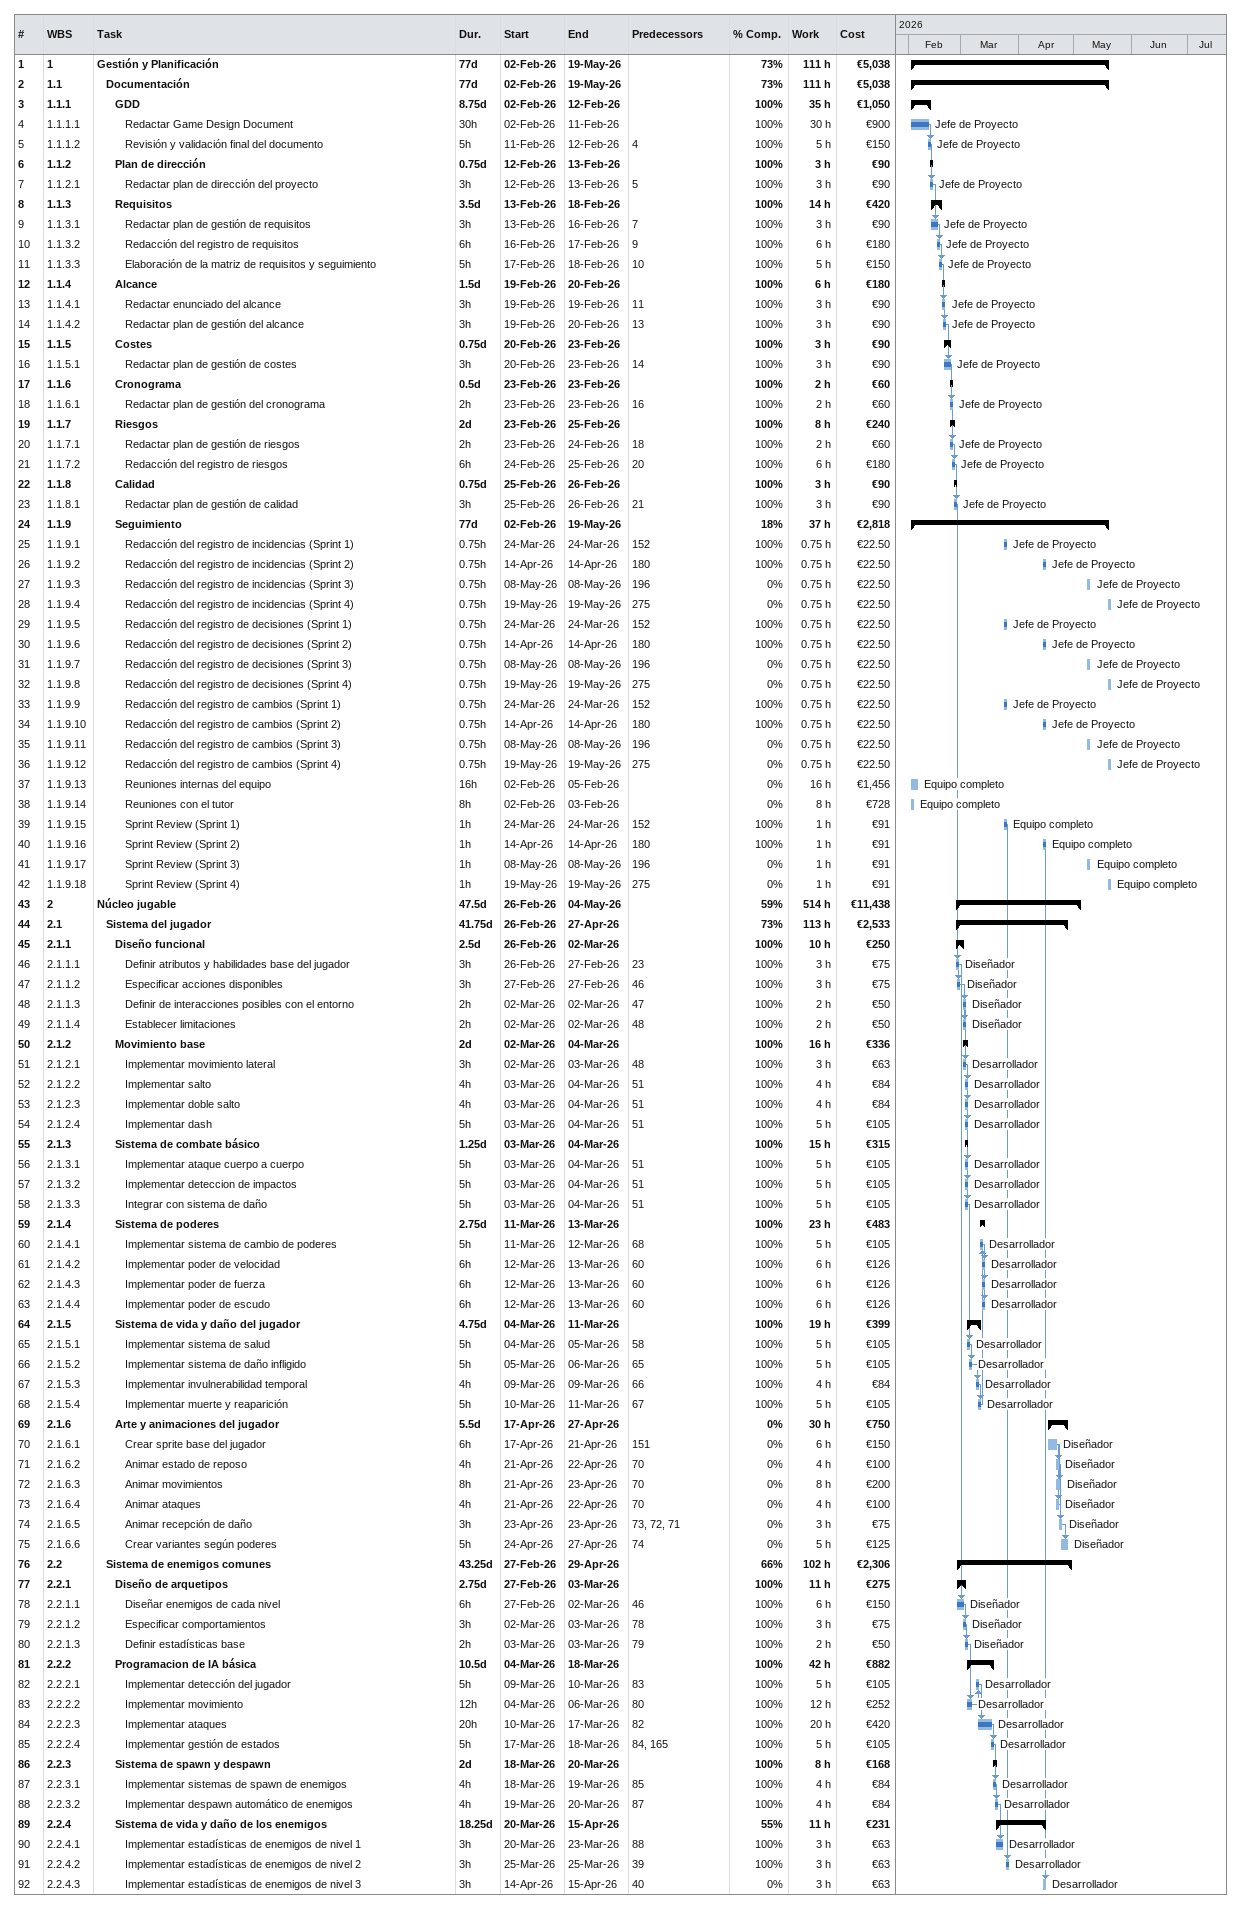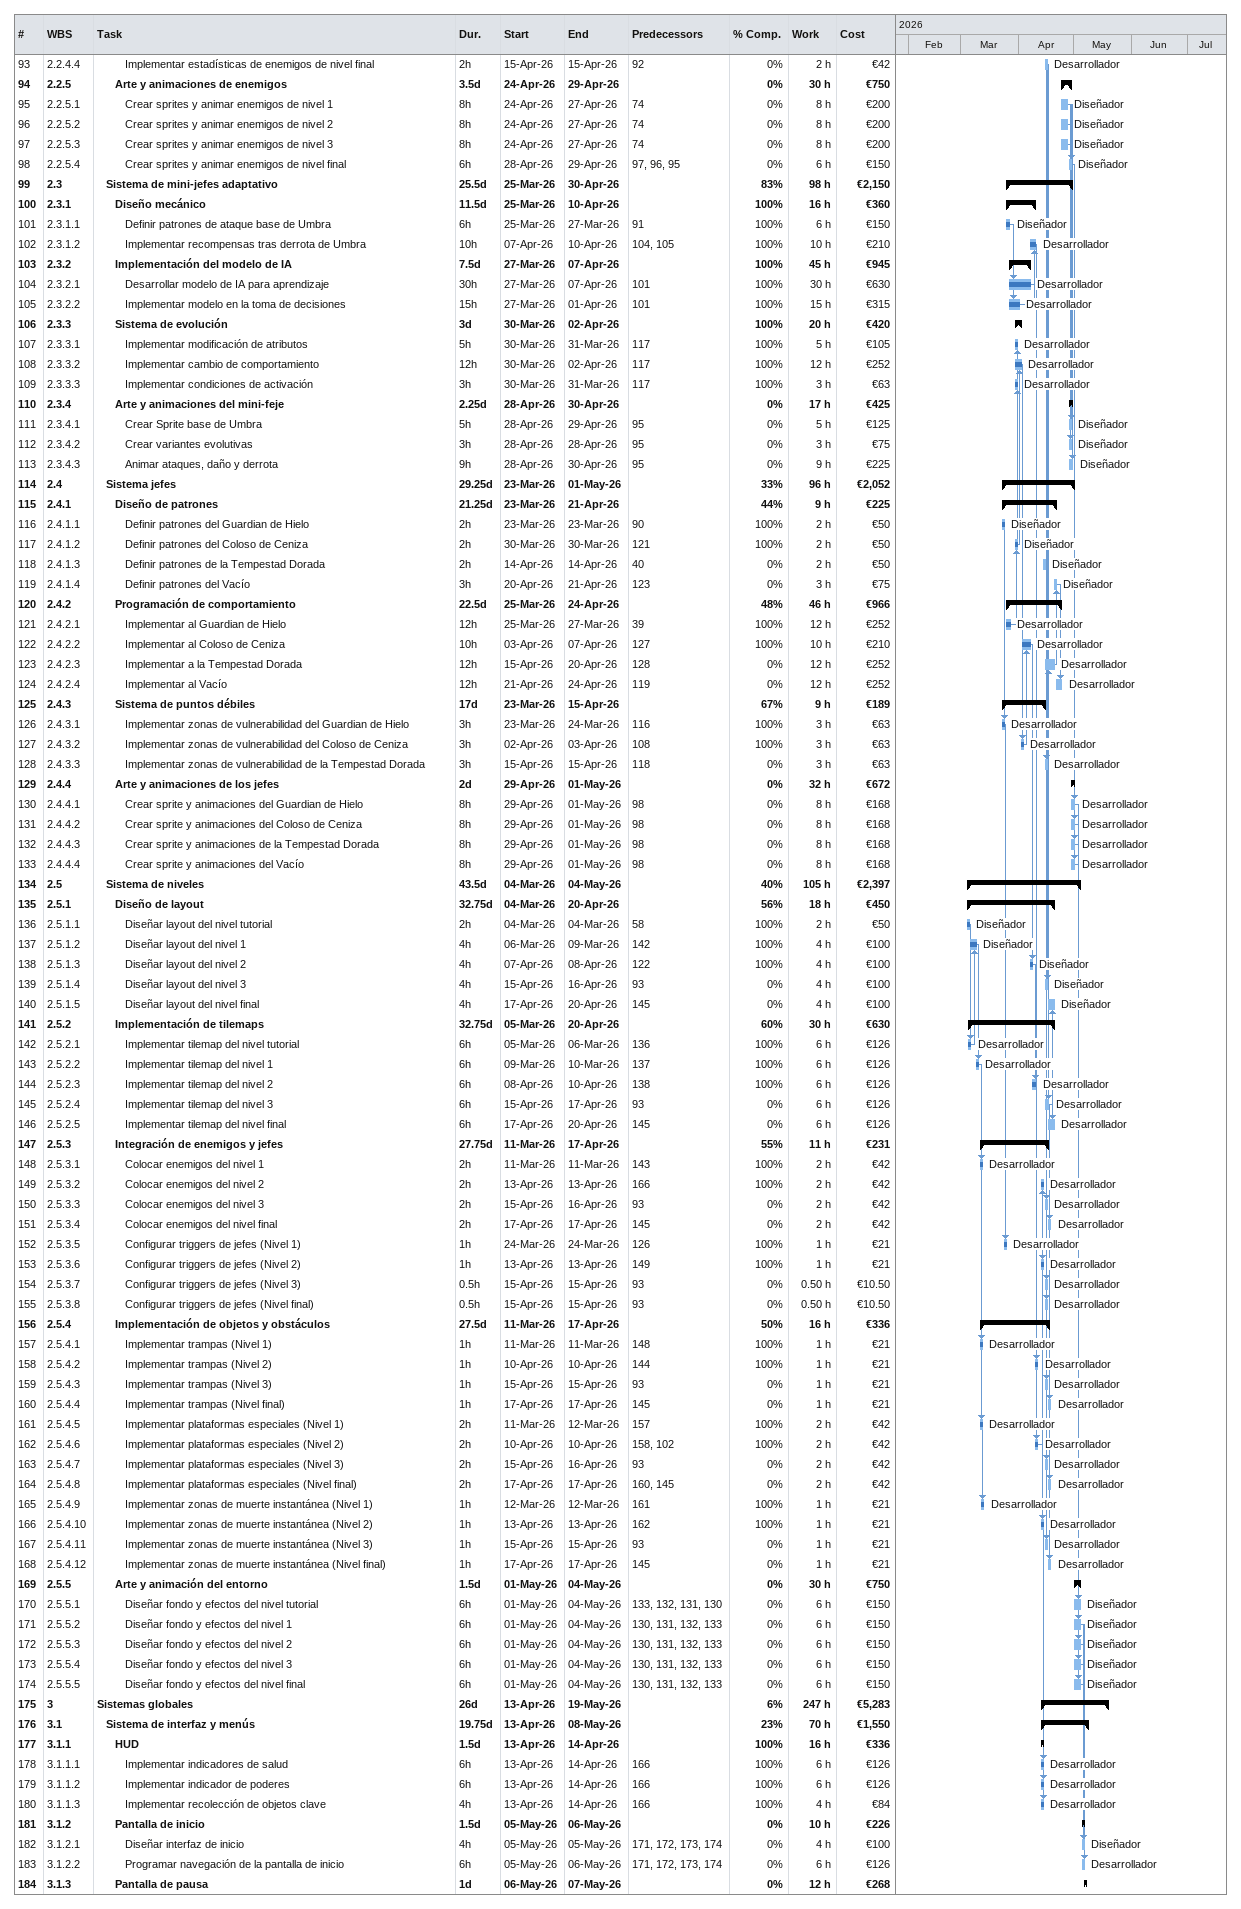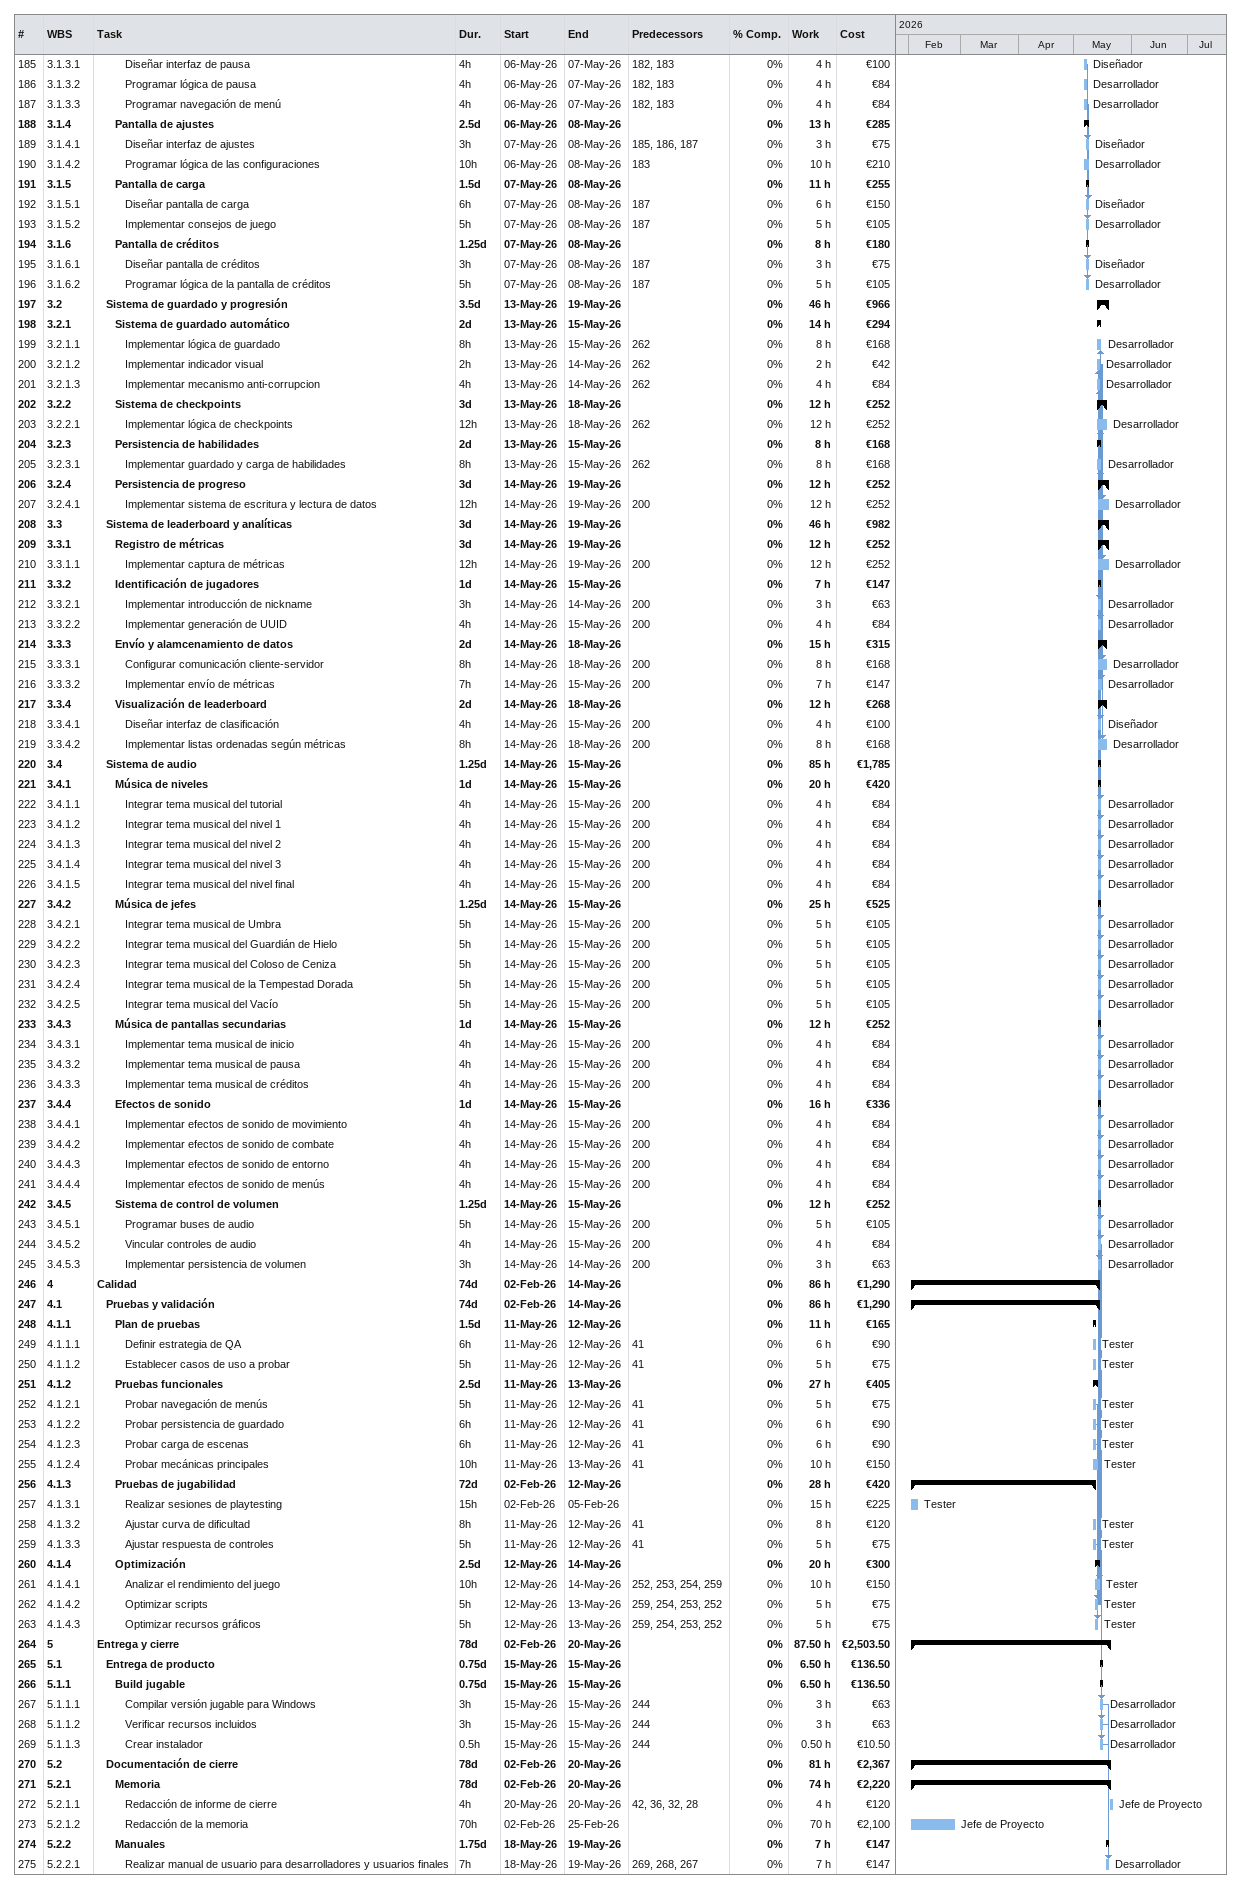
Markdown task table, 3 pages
| ID | WBS | Task | Duration | Start | Finish | Predecessors | Resources | % complete | Work (h) | Cost (€) |
|---|---|---|---|---|---|---|---|---|---|---|
| 1 | 1 | **Gestión y Planificación** | 77d | 2026-02-02 | 2026-05-19 |  |  | 73 | 111 | 5038 |
| 2 | 1.1 | **Documentación** | 77d | 2026-02-02 | 2026-05-19 |  |  | 73 | 111 | 5038 |
| 3 | 1.1.1 | **GDD** | 8.75d | 2026-02-02 | 2026-02-12 |  |  | 100 | 35 | 1050 |
| 4 | 1.1.1.1 | Redactar Game Design Document | 30h | 2026-02-02 | 2026-02-11 |  | Jefe de Proyecto | 100 | 30 | 900 |
| 5 | 1.1.1.2 | Revisión y validación final del documento | 5h | 2026-02-11 | 2026-02-12 | 4 | Jefe de Proyecto | 100 | 5 | 150 |
| 6 | 1.1.2 | **Plan de dirección** | 0.75d | 2026-02-12 | 2026-02-13 |  |  | 100 | 3 | 90 |
| 7 | 1.1.2.1 | Redactar plan de dirección del proyecto | 3h | 2026-02-12 | 2026-02-13 | 5 | Jefe de Proyecto | 100 | 3 | 90 |
| 8 | 1.1.3 | **Requisitos** | 3.5d | 2026-02-13 | 2026-02-18 |  |  | 100 | 14 | 420 |
| 9 | 1.1.3.1 | Redactar plan de gestión de requisitos | 3h | 2026-02-13 | 2026-02-16 | 7 | Jefe de Proyecto | 100 | 3 | 90 |
| 10 | 1.1.3.2 | Redacción del registro de requisitos | 6h | 2026-02-16 | 2026-02-17 | 9 | Jefe de Proyecto | 100 | 6 | 180 |
| 11 | 1.1.3.3 | Elaboración de la matriz de requisitos y seguimiento | 5h | 2026-02-17 | 2026-02-18 | 10 | Jefe de Proyecto | 100 | 5 | 150 |
| 12 | 1.1.4 | **Alcance** | 1.5d | 2026-02-19 | 2026-02-20 |  |  | 100 | 6 | 180 |
| 13 | 1.1.4.1 | Redactar enunciado del alcance | 3h | 2026-02-19 | 2026-02-19 | 11 | Jefe de Proyecto | 100 | 3 | 90 |
| 14 | 1.1.4.2 | Redactar plan de gestión del alcance | 3h | 2026-02-19 | 2026-02-20 | 13 | Jefe de Proyecto | 100 | 3 | 90 |
| 15 | 1.1.5 | **Costes** | 0.75d | 2026-02-20 | 2026-02-23 |  |  | 100 | 3 | 90 |
| 16 | 1.1.5.1 | Redactar plan de gestión de costes | 3h | 2026-02-20 | 2026-02-23 | 14 | Jefe de Proyecto | 100 | 3 | 90 |
| 17 | 1.1.6 | **Cronograma** | 0.5d | 2026-02-23 | 2026-02-23 |  |  | 100 | 2 | 60 |
| 18 | 1.1.6.1 | Redactar plan de gestión del cronograma | 2h | 2026-02-23 | 2026-02-23 | 16 | Jefe de Proyecto | 100 | 2 | 60 |
| 19 | 1.1.7 | **Riesgos** | 2d | 2026-02-23 | 2026-02-25 |  |  | 100 | 8 | 240 |
| 20 | 1.1.7.1 | Redactar plan de gestión de riesgos | 2h | 2026-02-23 | 2026-02-24 | 18 | Jefe de Proyecto | 100 | 2 | 60 |
| 21 | 1.1.7.2 | Redacción del registro de riesgos | 6h | 2026-02-24 | 2026-02-25 | 20 | Jefe de Proyecto | 100 | 6 | 180 |
| 22 | 1.1.8 | **Calidad** | 0.75d | 2026-02-25 | 2026-02-26 |  |  | 100 | 3 | 90 |
| 23 | 1.1.8.1 | Redactar plan de gestión de calidad | 3h | 2026-02-25 | 2026-02-26 | 21 | Jefe de Proyecto | 100 | 3 | 90 |
| 24 | 1.1.9 | **Seguimiento** | 77d | 2026-02-02 | 2026-05-19 |  |  | 18 | 37 | 2818 |
| 25 | 1.1.9.1 | Redacción del registro de incidencias (Sprint 1) | 0.75h | 2026-03-24 | 2026-03-24 | 152 | Jefe de Proyecto | 100 | 0.75 | 22.50 |
| 26 | 1.1.9.2 | Redacción del registro de incidencias (Sprint 2) | 0.75h | 2026-04-14 | 2026-04-14 | 180 | Jefe de Proyecto | 100 | 0.75 | 22.50 |
| 27 | 1.1.9.3 | Redacción del registro de incidencias (Sprint 3) | 0.75h | 2026-05-08 | 2026-05-08 | 196 | Jefe de Proyecto | 0 | 0.75 | 22.50 |
| 28 | 1.1.9.4 | Redacción del registro de incidencias (Sprint 4) | 0.75h | 2026-05-19 | 2026-05-19 | 275 | Jefe de Proyecto | 0 | 0.75 | 22.50 |
| 29 | 1.1.9.5 | Redacción del registro de decisiones (Sprint 1) | 0.75h | 2026-03-24 | 2026-03-24 | 152 | Jefe de Proyecto | 100 | 0.75 | 22.50 |
| 30 | 1.1.9.6 | Redacción del registro de decisiones (Sprint 2) | 0.75h | 2026-04-14 | 2026-04-14 | 180 | Jefe de Proyecto | 100 | 0.75 | 22.50 |
| 31 | 1.1.9.7 | Redacción del registro de decisiones (Sprint 3) | 0.75h | 2026-05-08 | 2026-05-08 | 196 | Jefe de Proyecto | 0 | 0.75 | 22.50 |
| 32 | 1.1.9.8 | Redacción del registro de decisiones (Sprint 4) | 0.75h | 2026-05-19 | 2026-05-19 | 275 | Jefe de Proyecto | 0 | 0.75 | 22.50 |
| 33 | 1.1.9.9 | Redacción del registro de cambios (Sprint 1) | 0.75h | 2026-03-24 | 2026-03-24 | 152 | Jefe de Proyecto | 100 | 0.75 | 22.50 |
| 34 | 1.1.9.10 | Redacción del registro de cambios (Sprint 2) | 0.75h | 2026-04-14 | 2026-04-14 | 180 | Jefe de Proyecto | 100 | 0.75 | 22.50 |
| 35 | 1.1.9.11 | Redacción del registro de cambios (Sprint 3) | 0.75h | 2026-05-08 | 2026-05-08 | 196 | Jefe de Proyecto | 0 | 0.75 | 22.50 |
| 36 | 1.1.9.12 | Redacción del registro de cambios (Sprint 4) | 0.75h | 2026-05-19 | 2026-05-19 | 275 | Jefe de Proyecto | 0 | 0.75 | 22.50 |
| 37 | 1.1.9.13 | Reuniones internas del equipo | 16h | 2026-02-02 | 2026-02-05 |  | Equipo completo | 0 | 16 | 1456 |
| 38 | 1.1.9.14 | Reuniones con el tutor | 8h | 2026-02-02 | 2026-02-03 |  | Equipo completo | 0 | 8 | 728 |
| 39 | 1.1.9.15 | Sprint Review (Sprint 1) | 1h | 2026-03-24 | 2026-03-24 | 152 | Equipo completo | 100 | 1 | 91 |
| 40 | 1.1.9.16 | Sprint Review (Sprint 2) | 1h | 2026-04-14 | 2026-04-14 | 180 | Equipo completo | 100 | 1 | 91 |
| 41 | 1.1.9.17 | Sprint Review (Sprint 3) | 1h | 2026-05-08 | 2026-05-08 | 196 | Equipo completo | 0 | 1 | 91 |
| 42 | 1.1.9.18 | Sprint Review (Sprint 4) | 1h | 2026-05-19 | 2026-05-19 | 275 | Equipo completo | 0 | 1 | 91 |
| 43 | 2 | **Núcleo jugable** | 47.5d | 2026-02-26 | 2026-05-04 |  |  | 59 | 514 | 11438 |
| 44 | 2.1 | **Sistema del jugador** | 41.75d | 2026-02-26 | 2026-04-27 |  |  | 73 | 113 | 2533 |
| 45 | 2.1.1 | **Diseño funcional** | 2.5d | 2026-02-26 | 2026-03-02 |  |  | 100 | 10 | 250 |
| 46 | 2.1.1.1 | Definir atributos y habilidades base del jugador | 3h | 2026-02-26 | 2026-02-27 | 23 | Diseñador | 100 | 3 | 75 |
| 47 | 2.1.1.2 | Especificar acciones disponibles | 3h | 2026-02-27 | 2026-02-27 | 46 | Diseñador | 100 | 3 | 75 |
| 48 | 2.1.1.3 | Definir de interacciones posibles con el entorno | 2h | 2026-03-02 | 2026-03-02 | 47 | Diseñador | 100 | 2 | 50 |
| 49 | 2.1.1.4 | Establecer limitaciones | 2h | 2026-03-02 | 2026-03-02 | 48 | Diseñador | 100 | 2 | 50 |
| 50 | 2.1.2 | **Movimiento base** | 2d | 2026-03-02 | 2026-03-04 |  |  | 100 | 16 | 336 |
| 51 | 2.1.2.1 | Implementar movimiento lateral | 3h | 2026-03-02 | 2026-03-03 | 48 | Desarrollador | 100 | 3 | 63 |
| 52 | 2.1.2.2 | Implementar salto | 4h | 2026-03-03 | 2026-03-04 | 51 | Desarrollador | 100 | 4 | 84 |
| 53 | 2.1.2.3 | Implementar doble salto | 4h | 2026-03-03 | 2026-03-04 | 51 | Desarrollador | 100 | 4 | 84 |
| 54 | 2.1.2.4 | Implementar dash | 5h | 2026-03-03 | 2026-03-04 | 51 | Desarrollador | 100 | 5 | 105 |
| 55 | 2.1.3 | **Sistema de combate básico** | 1.25d | 2026-03-03 | 2026-03-04 |  |  | 100 | 15 | 315 |
| 56 | 2.1.3.1 | Implementar ataque cuerpo a cuerpo | 5h | 2026-03-03 | 2026-03-04 | 51 | Desarrollador | 100 | 5 | 105 |
| 57 | 2.1.3.2 | Implementar deteccion de impactos | 5h | 2026-03-03 | 2026-03-04 | 51 | Desarrollador | 100 | 5 | 105 |
| 58 | 2.1.3.3 | Integrar con sistema de daño | 5h | 2026-03-03 | 2026-03-04 | 51 | Desarrollador | 100 | 5 | 105 |
| 59 | 2.1.4 | **Sistema de poderes** | 2.75d | 2026-03-11 | 2026-03-13 |  |  | 100 | 23 | 483 |
| 60 | 2.1.4.1 | Implementar sistema de cambio de poderes | 5h | 2026-03-11 | 2026-03-12 | 68 | Desarrollador | 100 | 5 | 105 |
| 61 | 2.1.4.2 | Implementar poder de velocidad | 6h | 2026-03-12 | 2026-03-13 | 60 | Desarrollador | 100 | 6 | 126 |
| 62 | 2.1.4.3 | Implementar poder de fuerza | 6h | 2026-03-12 | 2026-03-13 | 60 | Desarrollador | 100 | 6 | 126 |
| 63 | 2.1.4.4 | Implementar poder de escudo | 6h | 2026-03-12 | 2026-03-13 | 60 | Desarrollador | 100 | 6 | 126 |
| 64 | 2.1.5 | **Sistema de vida y daño del jugador** | 4.75d | 2026-03-04 | 2026-03-11 |  |  | 100 | 19 | 399 |
| 65 | 2.1.5.1 | Implementar sistema de salud | 5h | 2026-03-04 | 2026-03-05 | 58 | Desarrollador | 100 | 5 | 105 |
| 66 | 2.1.5.2 | Implementar sistema de daño infligido | 5h | 2026-03-05 | 2026-03-06 | 65 | Desarrollador | 100 | 5 | 105 |
| 67 | 2.1.5.3 | Implementar invulnerabilidad temporal | 4h | 2026-03-09 | 2026-03-09 | 66 | Desarrollador | 100 | 4 | 84 |
| 68 | 2.1.5.4 | Implementar muerte y reaparición | 5h | 2026-03-10 | 2026-03-11 | 67 | Desarrollador | 100 | 5 | 105 |
| 69 | 2.1.6 | **Arte y animaciones del jugador** | 5.5d | 2026-04-17 | 2026-04-27 |  |  | 0 | 30 | 750 |
| 70 | 2.1.6.1 | Crear sprite base del jugador | 6h | 2026-04-17 | 2026-04-21 | 151 | Diseñador | 0 | 6 | 150 |
| 71 | 2.1.6.2 | Animar estado de reposo | 4h | 2026-04-21 | 2026-04-22 | 70 | Diseñador | 0 | 4 | 100 |
| 72 | 2.1.6.3 | Animar movimientos | 8h | 2026-04-21 | 2026-04-23 | 70 | Diseñador | 0 | 8 | 200 |
| 73 | 2.1.6.4 | Animar ataques | 4h | 2026-04-21 | 2026-04-22 | 70 | Diseñador | 0 | 4 | 100 |
| 74 | 2.1.6.5 | Animar recepción de daño | 3h | 2026-04-23 | 2026-04-23 | 73, 72, 71 | Diseñador | 0 | 3 | 75 |
| 75 | 2.1.6.6 | Crear variantes según poderes | 5h | 2026-04-24 | 2026-04-27 | 74 | Diseñador | 0 | 5 | 125 |
| 76 | 2.2 | **Sistema de enemigos comunes** | 43.25d | 2026-02-27 | 2026-04-29 |  |  | 66 | 102 | 2306 |
| 77 | 2.2.1 | **Diseño de arquetipos** | 2.75d | 2026-02-27 | 2026-03-03 |  |  | 100 | 11 | 275 |
| 78 | 2.2.1.1 | Diseñar enemigos de cada nivel | 6h | 2026-02-27 | 2026-03-02 | 46 | Diseñador | 100 | 6 | 150 |
| 79 | 2.2.1.2 | Especificar comportamientos | 3h | 2026-03-02 | 2026-03-03 | 78 | Diseñador | 100 | 3 | 75 |
| 80 | 2.2.1.3 | Definir estadísticas base | 2h | 2026-03-03 | 2026-03-03 | 79 | Diseñador | 100 | 2 | 50 |
| 81 | 2.2.2 | **Programacion de IA básica** | 10.5d | 2026-03-04 | 2026-03-18 |  |  | 100 | 42 | 882 |
| 82 | 2.2.2.1 | Implementar detección del jugador | 5h | 2026-03-09 | 2026-03-10 | 83 | Desarrollador | 100 | 5 | 105 |
| 83 | 2.2.2.2 | Implementar movimiento | 12h | 2026-03-04 | 2026-03-06 | 80 | Desarrollador | 100 | 12 | 252 |
| 84 | 2.2.2.3 | Implementar ataques | 20h | 2026-03-10 | 2026-03-17 | 82 | Desarrollador | 100 | 20 | 420 |
| 85 | 2.2.2.4 | Implementar gestión de estados | 5h | 2026-03-17 | 2026-03-18 | 84, 165 | Desarrollador | 100 | 5 | 105 |
| 86 | 2.2.3 | **Sistema de spawn y despawn** | 2d | 2026-03-18 | 2026-03-20 |  |  | 100 | 8 | 168 |
| 87 | 2.2.3.1 | Implementar sistemas de spawn de enemigos | 4h | 2026-03-18 | 2026-03-19 | 85 | Desarrollador | 100 | 4 | 84 |
| 88 | 2.2.3.2 | Implementar despawn automático de enemigos | 4h | 2026-03-19 | 2026-03-20 | 87 | Desarrollador | 100 | 4 | 84 |
| 89 | 2.2.4 | **Sistema de vida y daño de los enemigos** | 18.25d | 2026-03-20 | 2026-04-15 |  |  | 55 | 11 | 231 |
| 90 | 2.2.4.1 | Implementar estadísticas de enemigos de nivel 1 | 3h | 2026-03-20 | 2026-03-23 | 88 | Desarrollador | 100 | 3 | 63 |
| 91 | 2.2.4.2 | Implementar estadísticas de enemigos de nivel 2 | 3h | 2026-03-25 | 2026-03-25 | 39 | Desarrollador | 100 | 3 | 63 |
| 92 | 2.2.4.3 | Implementar estadísticas de enemigos de nivel 3 | 3h | 2026-04-14 | 2026-04-15 | 40 | Desarrollador | 0 | 3 | 63 |
| 93 | 2.2.4.4 | Implementar estadísticas de enemigos de nivel final | 2h | 2026-04-15 | 2026-04-15 | 92 | Desarrollador | 0 | 2 | 42 |
| 94 | 2.2.5 | **Arte y animaciones de enemigos** | 3.5d | 2026-04-24 | 2026-04-29 |  |  | 0 | 30 | 750 |
| 95 | 2.2.5.1 | Crear sprites y animar enemigos de nivel 1 | 8h | 2026-04-24 | 2026-04-27 | 74 | Diseñador | 0 | 8 | 200 |
| 96 | 2.2.5.2 | Crear sprites y animar enemigos de nivel 2 | 8h | 2026-04-24 | 2026-04-27 | 74 | Diseñador | 0 | 8 | 200 |
| 97 | 2.2.5.3 | Crear sprites y animar enemigos de nivel 3 | 8h | 2026-04-24 | 2026-04-27 | 74 | Diseñador | 0 | 8 | 200 |
| 98 | 2.2.5.4 | Crear sprites y animar enemigos de nivel final | 6h | 2026-04-28 | 2026-04-29 | 97, 96, 95 | Diseñador | 0 | 6 | 150 |
| 99 | 2.3 | **Sistema de mini-jefes adaptativo** | 25.5d | 2026-03-25 | 2026-04-30 |  |  | 83 | 98 | 2150 |
| 100 | 2.3.1 | **Diseño mecánico** | 11.5d | 2026-03-25 | 2026-04-10 |  |  | 100 | 16 | 360 |
| 101 | 2.3.1.1 | Definir patrones de ataque base de Umbra | 6h | 2026-03-25 | 2026-03-27 | 91 | Diseñador | 100 | 6 | 150 |
| 102 | 2.3.1.2 | Implementar recompensas tras derrota de Umbra | 10h | 2026-04-07 | 2026-04-10 | 104, 105 | Desarrollador | 100 | 10 | 210 |
| 103 | 2.3.2 | **Implementación del modelo de IA** | 7.5d | 2026-03-27 | 2026-04-07 |  |  | 100 | 45 | 945 |
| 104 | 2.3.2.1 | Desarrollar modelo de IA para aprendizaje | 30h | 2026-03-27 | 2026-04-07 | 101 | Desarrollador | 100 | 30 | 630 |
| 105 | 2.3.2.2 | Implementar modelo en la toma de decisiones | 15h | 2026-03-27 | 2026-04-01 | 101 | Desarrollador | 100 | 15 | 315 |
| 106 | 2.3.3 | **Sistema de evolución** | 3d | 2026-03-30 | 2026-04-02 |  |  | 100 | 20 | 420 |
| 107 | 2.3.3.1 | Implementar modificación de atributos | 5h | 2026-03-30 | 2026-03-31 | 117 | Desarrollador | 100 | 5 | 105 |
| 108 | 2.3.3.2 | Implementar cambio de comportamiento | 12h | 2026-03-30 | 2026-04-02 | 117 | Desarrollador | 100 | 12 | 252 |
| 109 | 2.3.3.3 | Implementar condiciones de activación | 3h | 2026-03-30 | 2026-03-31 | 117 | Desarrollador | 100 | 3 | 63 |
| 110 | 2.3.4 | **Arte y animaciones del mini-feje** | 2.25d | 2026-04-28 | 2026-04-30 |  |  | 0 | 17 | 425 |
| 111 | 2.3.4.1 | Crear Sprite base de Umbra | 5h | 2026-04-28 | 2026-04-29 | 95 | Diseñador | 0 | 5 | 125 |
| 112 | 2.3.4.2 | Crear variantes evolutivas | 3h | 2026-04-28 | 2026-04-28 | 95 | Diseñador | 0 | 3 | 75 |
| 113 | 2.3.4.3 | Animar ataques, daño y derrota | 9h | 2026-04-28 | 2026-04-30 | 95 | Diseñador | 0 | 9 | 225 |
| 114 | 2.4 | **Sistema jefes** | 29.25d | 2026-03-23 | 2026-05-01 |  |  | 33 | 96 | 2052 |
| 115 | 2.4.1 | **Diseño de patrones** | 21.25d | 2026-03-23 | 2026-04-21 |  |  | 44 | 9 | 225 |
| 116 | 2.4.1.1 | Definir patrones del Guardian de Hielo | 2h | 2026-03-23 | 2026-03-23 | 90 | Diseñador | 100 | 2 | 50 |
| 117 | 2.4.1.2 | Definir patrones del Coloso de Ceniza | 2h | 2026-03-30 | 2026-03-30 | 121 | Diseñador | 100 | 2 | 50 |
| 118 | 2.4.1.3 | Definir patrones de la Tempestad Dorada | 2h | 2026-04-14 | 2026-04-14 | 40 | Diseñador | 0 | 2 | 50 |
| 119 | 2.4.1.4 | Definir patrones del Vacío | 3h | 2026-04-20 | 2026-04-21 | 123 | Diseñador | 0 | 3 | 75 |
| 120 | 2.4.2 | **Programación de comportamiento** | 22.5d | 2026-03-25 | 2026-04-24 |  |  | 48 | 46 | 966 |
| 121 | 2.4.2.1 | Implementar al Guardian de Hielo | 12h | 2026-03-25 | 2026-03-27 | 39 | Desarrollador | 100 | 12 | 252 |
| 122 | 2.4.2.2 | Implementar al Coloso de Ceniza | 10h | 2026-04-03 | 2026-04-07 | 127 | Desarrollador | 100 | 10 | 210 |
| 123 | 2.4.2.3 | Implementar a la Tempestad Dorada | 12h | 2026-04-15 | 2026-04-20 | 128 | Desarrollador | 0 | 12 | 252 |
| 124 | 2.4.2.4 | Implementar al Vacío | 12h | 2026-04-21 | 2026-04-24 | 119 | Desarrollador | 0 | 12 | 252 |
| 125 | 2.4.3 | **Sistema de puntos débiles** | 17d | 2026-03-23 | 2026-04-15 |  |  | 67 | 9 | 189 |
| 126 | 2.4.3.1 | Implementar zonas de vulnerabilidad del Guardian de Hielo | 3h | 2026-03-23 | 2026-03-24 | 116 | Desarrollador | 100 | 3 | 63 |
| 127 | 2.4.3.2 | Implementar zonas de vulnerabilidad del Coloso de Ceniza | 3h | 2026-04-02 | 2026-04-03 | 108 | Desarrollador | 100 | 3 | 63 |
| 128 | 2.4.3.3 | Implementar zonas de vulnerabilidad de la Tempestad Dorada | 3h | 2026-04-15 | 2026-04-15 | 118 | Desarrollador | 0 | 3 | 63 |
| 129 | 2.4.4 | **Arte y animaciones de los jefes** | 2d | 2026-04-29 | 2026-05-01 |  |  | 0 | 32 | 672 |
| 130 | 2.4.4.1 | Crear sprite y animaciones del Guardian de Hielo | 8h | 2026-04-29 | 2026-05-01 | 98 | Desarrollador | 0 | 8 | 168 |
| 131 | 2.4.4.2 | Crear sprite y animaciones del Coloso de Ceniza | 8h | 2026-04-29 | 2026-05-01 | 98 | Desarrollador | 0 | 8 | 168 |
| 132 | 2.4.4.3 | Crear sprite y animaciones de la Tempestad Dorada | 8h | 2026-04-29 | 2026-05-01 | 98 | Desarrollador | 0 | 8 | 168 |
| 133 | 2.4.4.4 | Crear sprite y animaciones del Vacío | 8h | 2026-04-29 | 2026-05-01 | 98 | Desarrollador | 0 | 8 | 168 |
| 134 | 2.5 | **Sistema de niveles** | 43.5d | 2026-03-04 | 2026-05-04 |  |  | 40 | 105 | 2397 |
| 135 | 2.5.1 | **Diseño de layout** | 32.75d | 2026-03-04 | 2026-04-20 |  |  | 56 | 18 | 450 |
| 136 | 2.5.1.1 | Diseñar layout del nivel tutorial | 2h | 2026-03-04 | 2026-03-04 | 58 | Diseñador | 100 | 2 | 50 |
| 137 | 2.5.1.2 | Diseñar layout del nivel 1 | 4h | 2026-03-06 | 2026-03-09 | 142 | Diseñador | 100 | 4 | 100 |
| 138 | 2.5.1.3 | Diseñar layout del nivel 2 | 4h | 2026-04-07 | 2026-04-08 | 122 | Diseñador | 100 | 4 | 100 |
| 139 | 2.5.1.4 | Diseñar layout del nivel 3 | 4h | 2026-04-15 | 2026-04-16 | 93 | Diseñador | 0 | 4 | 100 |
| 140 | 2.5.1.5 | Diseñar layout del nivel final | 4h | 2026-04-17 | 2026-04-20 | 145 | Diseñador | 0 | 4 | 100 |
| 141 | 2.5.2 | **Implementación de tilemaps** | 32.75d | 2026-03-05 | 2026-04-20 |  |  | 60 | 30 | 630 |
| 142 | 2.5.2.1 | Implementar tilemap del nivel tutorial | 6h | 2026-03-05 | 2026-03-06 | 136 | Desarrollador | 100 | 6 | 126 |
| 143 | 2.5.2.2 | Implementar tilemap del nivel 1 | 6h | 2026-03-09 | 2026-03-10 | 137 | Desarrollador | 100 | 6 | 126 |
| 144 | 2.5.2.3 | Implementar tilemap del nivel 2 | 6h | 2026-04-08 | 2026-04-10 | 138 | Desarrollador | 100 | 6 | 126 |
| 145 | 2.5.2.4 | Implementar tilemap del nivel 3 | 6h | 2026-04-15 | 2026-04-17 | 93 | Desarrollador | 0 | 6 | 126 |
| 146 | 2.5.2.5 | Implementar tilemap del nivel final | 6h | 2026-04-17 | 2026-04-20 | 145 | Desarrollador | 0 | 6 | 126 |
| 147 | 2.5.3 | **Integración de enemigos y jefes** | 27.75d | 2026-03-11 | 2026-04-17 |  |  | 55 | 11 | 231 |
| 148 | 2.5.3.1 | Colocar enemigos del nivel 1 | 2h | 2026-03-11 | 2026-03-11 | 143 | Desarrollador | 100 | 2 | 42 |
| 149 | 2.5.3.2 | Colocar enemigos del nivel 2 | 2h | 2026-04-13 | 2026-04-13 | 166 | Desarrollador | 100 | 2 | 42 |
| 150 | 2.5.3.3 | Colocar enemigos del nivel 3 | 2h | 2026-04-15 | 2026-04-16 | 93 | Desarrollador | 0 | 2 | 42 |
| 151 | 2.5.3.4 | Colocar enemigos del nivel final | 2h | 2026-04-17 | 2026-04-17 | 145 | Desarrollador | 0 | 2 | 42 |
| 152 | 2.5.3.5 | Configurar triggers de jefes (Nivel 1) | 1h | 2026-03-24 | 2026-03-24 | 126 | Desarrollador | 100 | 1 | 21 |
| 153 | 2.5.3.6 | Configurar triggers de jefes (Nivel 2) | 1h | 2026-04-13 | 2026-04-13 | 149 | Desarrollador | 100 | 1 | 21 |
| 154 | 2.5.3.7 | Configurar triggers de jefes (Nivel 3) | 0.5h | 2026-04-15 | 2026-04-15 | 93 | Desarrollador | 0 | 0.50 | 10.50 |
| 155 | 2.5.3.8 | Configurar triggers de jefes (Nivel final) | 0.5h | 2026-04-15 | 2026-04-15 | 93 | Desarrollador | 0 | 0.50 | 10.50 |
| 156 | 2.5.4 | **Implementación de objetos y obstáculos** | 27.5d | 2026-03-11 | 2026-04-17 |  |  | 50 | 16 | 336 |
| 157 | 2.5.4.1 | Implementar trampas (Nivel 1) | 1h | 2026-03-11 | 2026-03-11 | 148 | Desarrollador | 100 | 1 | 21 |
| 158 | 2.5.4.2 | Implementar trampas (Nivel 2) | 1h | 2026-04-10 | 2026-04-10 | 144 | Desarrollador | 100 | 1 | 21 |
| 159 | 2.5.4.3 | Implementar trampas (Nivel 3) | 1h | 2026-04-15 | 2026-04-15 | 93 | Desarrollador | 0 | 1 | 21 |
| 160 | 2.5.4.4 | Implementar trampas (Nivel final) | 1h | 2026-04-17 | 2026-04-17 | 145 | Desarrollador | 0 | 1 | 21 |
| 161 | 2.5.4.5 | Implementar plataformas especiales (Nivel 1) | 2h | 2026-03-11 | 2026-03-12 | 157 | Desarrollador | 100 | 2 | 42 |
| 162 | 2.5.4.6 | Implementar plataformas especiales (Nivel 2) | 2h | 2026-04-10 | 2026-04-10 | 158, 102 | Desarrollador | 100 | 2 | 42 |
| 163 | 2.5.4.7 | Implementar plataformas especiales (Nivel 3) | 2h | 2026-04-15 | 2026-04-16 | 93 | Desarrollador | 0 | 2 | 42 |
| 164 | 2.5.4.8 | Implementar plataformas especiales (Nivel final) | 2h | 2026-04-17 | 2026-04-17 | 160, 145 | Desarrollador | 0 | 2 | 42 |
| 165 | 2.5.4.9 | Implementar zonas de muerte instantánea (Nivel 1) | 1h | 2026-03-12 | 2026-03-12 | 161 | Desarrollador | 100 | 1 | 21 |
| 166 | 2.5.4.10 | Implementar zonas de muerte instantánea (Nivel 2) | 1h | 2026-04-13 | 2026-04-13 | 162 | Desarrollador | 100 | 1 | 21 |
| 167 | 2.5.4.11 | Implementar zonas de muerte instantánea (Nivel 3) | 1h | 2026-04-15 | 2026-04-15 | 93 | Desarrollador | 0 | 1 | 21 |
| 168 | 2.5.4.12 | Implementar zonas de muerte instantánea (Nivel final) | 1h | 2026-04-17 | 2026-04-17 | 145 | Desarrollador | 0 | 1 | 21 |
| 169 | 2.5.5 | **Arte y animación del entorno** | 1.5d | 2026-05-01 | 2026-05-04 |  |  | 0 | 30 | 750 |
| 170 | 2.5.5.1 | Diseñar fondo y efectos del nivel tutorial | 6h | 2026-05-01 | 2026-05-04 | 133, 132, 131, 130 | Diseñador | 0 | 6 | 150 |
| 171 | 2.5.5.2 | Diseñar fondo y efectos del nivel 1 | 6h | 2026-05-01 | 2026-05-04 | 130, 131, 132, 133 | Diseñador | 0 | 6 | 150 |
| 172 | 2.5.5.3 | Diseñar fondo y efectos del nivel 2 | 6h | 2026-05-01 | 2026-05-04 | 130, 131, 132, 133 | Diseñador | 0 | 6 | 150 |
| 173 | 2.5.5.4 | Diseñar fondo y efectos del nivel 3 | 6h | 2026-05-01 | 2026-05-04 | 130, 131, 132, 133 | Diseñador | 0 | 6 | 150 |
| 174 | 2.5.5.5 | Diseñar fondo y efectos del nivel final | 6h | 2026-05-01 | 2026-05-04 | 130, 131, 132, 133 | Diseñador | 0 | 6 | 150 |
| 175 | 3 | **Sistemas globales** | 26d | 2026-04-13 | 2026-05-19 |  |  | 6 | 247 | 5283 |
| 176 | 3.1 | **Sistema de interfaz y menús** | 19.75d | 2026-04-13 | 2026-05-08 |  |  | 23 | 70 | 1550 |
| 177 | 3.1.1 | **HUD** | 1.5d | 2026-04-13 | 2026-04-14 |  |  | 100 | 16 | 336 |
| 178 | 3.1.1.1 | Implementar indicadores de salud | 6h | 2026-04-13 | 2026-04-14 | 166 | Desarrollador | 100 | 6 | 126 |
| 179 | 3.1.1.2 | Implementar indicador de poderes | 6h | 2026-04-13 | 2026-04-14 | 166 | Desarrollador | 100 | 6 | 126 |
| 180 | 3.1.1.3 | Implementar recolección de objetos clave | 4h | 2026-04-13 | 2026-04-14 | 166 | Desarrollador | 100 | 4 | 84 |
| 181 | 3.1.2 | **Pantalla de inicio** | 1.5d | 2026-05-05 | 2026-05-06 |  |  | 0 | 10 | 226 |
| 182 | 3.1.2.1 | Diseñar interfaz de inicio | 4h | 2026-05-05 | 2026-05-05 | 171, 172, 173, 174 | Diseñador | 0 | 4 | 100 |
| 183 | 3.1.2.2 | Programar navegación de la pantalla de inicio | 6h | 2026-05-05 | 2026-05-06 | 171, 172, 173, 174 | Desarrollador | 0 | 6 | 126 |
| 184 | 3.1.3 | **Pantalla de pausa** | 1d | 2026-05-06 | 2026-05-07 |  |  | 0 | 12 | 268 |
| 185 | 3.1.3.1 | Diseñar interfaz de pausa | 4h | 2026-05-06 | 2026-05-07 | 182, 183 | Diseñador | 0 | 4 | 100 |
| 186 | 3.1.3.2 | Programar lógica de pausa | 4h | 2026-05-06 | 2026-05-07 | 182, 183 | Desarrollador | 0 | 4 | 84 |
| 187 | 3.1.3.3 | Programar navegación de menú | 4h | 2026-05-06 | 2026-05-07 | 182, 183 | Desarrollador | 0 | 4 | 84 |
| 188 | 3.1.4 | **Pantalla de ajustes** | 2.5d | 2026-05-06 | 2026-05-08 |  |  | 0 | 13 | 285 |
| 189 | 3.1.4.1 | Diseñar interfaz de ajustes | 3h | 2026-05-07 | 2026-05-08 | 185, 186, 187 | Diseñador | 0 | 3 | 75 |
| 190 | 3.1.4.2 | Programar lógica de las configuraciones | 10h | 2026-05-06 | 2026-05-08 | 183 | Desarrollador | 0 | 10 | 210 |
| 191 | 3.1.5 | **Pantalla de carga** | 1.5d | 2026-05-07 | 2026-05-08 |  |  | 0 | 11 | 255 |
| 192 | 3.1.5.1 | Diseñar pantalla de carga | 6h | 2026-05-07 | 2026-05-08 | 187 | Diseñador | 0 | 6 | 150 |
| 193 | 3.1.5.2 | Implementar consejos de juego | 5h | 2026-05-07 | 2026-05-08 | 187 | Desarrollador | 0 | 5 | 105 |
| 194 | 3.1.6 | **Pantalla de créditos** | 1.25d | 2026-05-07 | 2026-05-08 |  |  | 0 | 8 | 180 |
| 195 | 3.1.6.1 | Diseñar pantalla de créditos | 3h | 2026-05-07 | 2026-05-08 | 187 | Diseñador | 0 | 3 | 75 |
| 196 | 3.1.6.2 | Programar lógica de la pantalla de créditos | 5h | 2026-05-07 | 2026-05-08 | 187 | Desarrollador | 0 | 5 | 105 |
| 197 | 3.2 | **Sistema de guardado y progresión** | 3.5d | 2026-05-13 | 2026-05-19 |  |  | 0 | 46 | 966 |
| 198 | 3.2.1 | **Sistema de guardado automático** | 2d | 2026-05-13 | 2026-05-15 |  |  | 0 | 14 | 294 |
| 199 | 3.2.1.1 | Implementar lógica de guardado | 8h | 2026-05-13 | 2026-05-15 | 262 | Desarrollador | 0 | 8 | 168 |
| 200 | 3.2.1.2 | Implementar indicador visual | 2h | 2026-05-13 | 2026-05-14 | 262 | Desarrollador | 0 | 2 | 42 |
| 201 | 3.2.1.3 | Implementar mecanismo anti-corrupcion | 4h | 2026-05-13 | 2026-05-14 | 262 | Desarrollador | 0 | 4 | 84 |
| 202 | 3.2.2 | **Sistema de checkpoints** | 3d | 2026-05-13 | 2026-05-18 |  |  | 0 | 12 | 252 |
| 203 | 3.2.2.1 | Implementar lógica de checkpoints | 12h | 2026-05-13 | 2026-05-18 | 262 | Desarrollador | 0 | 12 | 252 |
| 204 | 3.2.3 | **Persistencia de habilidades** | 2d | 2026-05-13 | 2026-05-15 |  |  | 0 | 8 | 168 |
| 205 | 3.2.3.1 | Implementar guardado y carga de habilidades | 8h | 2026-05-13 | 2026-05-15 | 262 | Desarrollador | 0 | 8 | 168 |
| 206 | 3.2.4 | **Persistencia de progreso** | 3d | 2026-05-14 | 2026-05-19 |  |  | 0 | 12 | 252 |
| 207 | 3.2.4.1 | Implementar sistema de escritura y lectura de datos | 12h | 2026-05-14 | 2026-05-19 | 200 | Desarrollador | 0 | 12 | 252 |
| 208 | 3.3 | **Sistema de leaderboard y analíticas** | 3d | 2026-05-14 | 2026-05-19 |  |  | 0 | 46 | 982 |
| 209 | 3.3.1 | **Registro de métricas** | 3d | 2026-05-14 | 2026-05-19 |  |  | 0 | 12 | 252 |
| 210 | 3.3.1.1 | Implementar captura de métricas | 12h | 2026-05-14 | 2026-05-19 | 200 | Desarrollador | 0 | 12 | 252 |
| 211 | 3.3.2 | **Identificación de jugadores** | 1d | 2026-05-14 | 2026-05-15 |  |  | 0 | 7 | 147 |
| 212 | 3.3.2.1 | Implementar introducción de nickname | 3h | 2026-05-14 | 2026-05-14 | 200 | Desarrollador | 0 | 3 | 63 |
| 213 | 3.3.2.2 | Implementar generación de UUID | 4h | 2026-05-14 | 2026-05-15 | 200 | Desarrollador | 0 | 4 | 84 |
| 214 | 3.3.3 | **Envío y alamcenamiento de datos** | 2d | 2026-05-14 | 2026-05-18 |  |  | 0 | 15 | 315 |
| 215 | 3.3.3.1 | Configurar comunicación cliente-servidor | 8h | 2026-05-14 | 2026-05-18 | 200 | Desarrollador | 0 | 8 | 168 |
| 216 | 3.3.3.2 | Implementar envío de métricas | 7h | 2026-05-14 | 2026-05-15 | 200 | Desarrollador | 0 | 7 | 147 |
| 217 | 3.3.4 | **Visualización de leaderboard** | 2d | 2026-05-14 | 2026-05-18 |  |  | 0 | 12 | 268 |
| 218 | 3.3.4.1 | Diseñar interfaz de clasificación | 4h | 2026-05-14 | 2026-05-15 | 200 | Diseñador | 0 | 4 | 100 |
| 219 | 3.3.4.2 | Implementar listas ordenadas según métricas | 8h | 2026-05-14 | 2026-05-18 | 200 | Desarrollador | 0 | 8 | 168 |
| 220 | 3.4 | **Sistema de audio** | 1.25d | 2026-05-14 | 2026-05-15 |  |  | 0 | 85 | 1785 |
| 221 | 3.4.1 | **Música de niveles** | 1d | 2026-05-14 | 2026-05-15 |  |  | 0 | 20 | 420 |
| 222 | 3.4.1.1 | Integrar tema musical del tutorial | 4h | 2026-05-14 | 2026-05-15 | 200 | Desarrollador | 0 | 4 | 84 |
| 223 | 3.4.1.2 | Integrar tema musical del nivel 1 | 4h | 2026-05-14 | 2026-05-15 | 200 | Desarrollador | 0 | 4 | 84 |
| 224 | 3.4.1.3 | Integrar tema musical del nivel 2 | 4h | 2026-05-14 | 2026-05-15 | 200 | Desarrollador | 0 | 4 | 84 |
| 225 | 3.4.1.4 | Integrar tema musical del nivel 3 | 4h | 2026-05-14 | 2026-05-15 | 200 | Desarrollador | 0 | 4 | 84 |
| 226 | 3.4.1.5 | Integrar tema musical del nivel final | 4h | 2026-05-14 | 2026-05-15 | 200 | Desarrollador | 0 | 4 | 84 |
| 227 | 3.4.2 | **Música de jefes** | 1.25d | 2026-05-14 | 2026-05-15 |  |  | 0 | 25 | 525 |
| 228 | 3.4.2.1 | Integrar tema musical de Umbra | 5h | 2026-05-14 | 2026-05-15 | 200 | Desarrollador | 0 | 5 | 105 |
| 229 | 3.4.2.2 | Integrar tema musical del Guardián de Hielo | 5h | 2026-05-14 | 2026-05-15 | 200 | Desarrollador | 0 | 5 | 105 |
| 230 | 3.4.2.3 | Integrar tema musical del Coloso de Ceniza | 5h | 2026-05-14 | 2026-05-15 | 200 | Desarrollador | 0 | 5 | 105 |
| 231 | 3.4.2.4 | Integrar tema musical de la Tempestad Dorada | 5h | 2026-05-14 | 2026-05-15 | 200 | Desarrollador | 0 | 5 | 105 |
| 232 | 3.4.2.5 | Integrar tema musical del Vacío | 5h | 2026-05-14 | 2026-05-15 | 200 | Desarrollador | 0 | 5 | 105 |
| 233 | 3.4.3 | **Música de pantallas secundarias** | 1d | 2026-05-14 | 2026-05-15 |  |  | 0 | 12 | 252 |
| 234 | 3.4.3.1 | Implementar tema musical de inicio | 4h | 2026-05-14 | 2026-05-15 | 200 | Desarrollador | 0 | 4 | 84 |
| 235 | 3.4.3.2 | Implementar tema musical de pausa | 4h | 2026-05-14 | 2026-05-15 | 200 | Desarrollador | 0 | 4 | 84 |
| 236 | 3.4.3.3 | Implementar tema musical de créditos | 4h | 2026-05-14 | 2026-05-15 | 200 | Desarrollador | 0 | 4 | 84 |
| 237 | 3.4.4 | **Efectos de sonido** | 1d | 2026-05-14 | 2026-05-15 |  |  | 0 | 16 | 336 |
| 238 | 3.4.4.1 | Implementar efectos de sonido de movimiento | 4h | 2026-05-14 | 2026-05-15 | 200 | Desarrollador | 0 | 4 | 84 |
| 239 | 3.4.4.2 | Implementar efectos de sonido de combate | 4h | 2026-05-14 | 2026-05-15 | 200 | Desarrollador | 0 | 4 | 84 |
| 240 | 3.4.4.3 | Implementar efectos de sonido de entorno | 4h | 2026-05-14 | 2026-05-15 | 200 | Desarrollador | 0 | 4 | 84 |
| 241 | 3.4.4.4 | Implementar efectos de sonido de menús | 4h | 2026-05-14 | 2026-05-15 | 200 | Desarrollador | 0 | 4 | 84 |
| 242 | 3.4.5 | **Sistema de control de volumen** | 1.25d | 2026-05-14 | 2026-05-15 |  |  | 0 | 12 | 252 |
| 243 | 3.4.5.1 | Programar buses de audio | 5h | 2026-05-14 | 2026-05-15 | 200 | Desarrollador | 0 | 5 | 105 |
| 244 | 3.4.5.2 | Vincular controles de audio | 4h | 2026-05-14 | 2026-05-15 | 200 | Desarrollador | 0 | 4 | 84 |
| 245 | 3.4.5.3 | Implementar persistencia de volumen | 3h | 2026-05-14 | 2026-05-14 | 200 | Desarrollador | 0 | 3 | 63 |
| 246 | 4 | **Calidad** | 74d | 2026-02-02 | 2026-05-14 |  |  | 0 | 86 | 1290 |
| 247 | 4.1 | **Pruebas y validación** | 74d | 2026-02-02 | 2026-05-14 |  |  | 0 | 86 | 1290 |
| 248 | 4.1.1 | **Plan de pruebas** | 1.5d | 2026-05-11 | 2026-05-12 |  |  | 0 | 11 | 165 |
| 249 | 4.1.1.1 | Definir estrategia de QA | 6h | 2026-05-11 | 2026-05-12 | 41 | Tester | 0 | 6 | 90 |
| 250 | 4.1.1.2 | Establecer casos de uso a probar | 5h | 2026-05-11 | 2026-05-12 | 41 | Tester | 0 | 5 | 75 |
| 251 | 4.1.2 | **Pruebas funcionales** | 2.5d | 2026-05-11 | 2026-05-13 |  |  | 0 | 27 | 405 |
| 252 | 4.1.2.1 | Probar navegación de menús | 5h | 2026-05-11 | 2026-05-12 | 41 | Tester | 0 | 5 | 75 |
| 253 | 4.1.2.2 | Probar persistencia de guardado | 6h | 2026-05-11 | 2026-05-12 | 41 | Tester | 0 | 6 | 90 |
| 254 | 4.1.2.3 | Probar carga de escenas | 6h | 2026-05-11 | 2026-05-12 | 41 | Tester | 0 | 6 | 90 |
| 255 | 4.1.2.4 | Probar mecánicas principales | 10h | 2026-05-11 | 2026-05-13 | 41 | Tester | 0 | 10 | 150 |
| 256 | 4.1.3 | **Pruebas de jugabilidad** | 72d | 2026-02-02 | 2026-05-12 |  |  | 0 | 28 | 420 |
| 257 | 4.1.3.1 | Realizar sesiones de playtesting | 15h | 2026-02-02 | 2026-02-05 |  | Tester | 0 | 15 | 225 |
| 258 | 4.1.3.2 | Ajustar curva de dificultad | 8h | 2026-05-11 | 2026-05-12 | 41 | Tester | 0 | 8 | 120 |
| 259 | 4.1.3.3 | Ajustar respuesta de controles | 5h | 2026-05-11 | 2026-05-12 | 41 | Tester | 0 | 5 | 75 |
| 260 | 4.1.4 | **Optimización** | 2.5d | 2026-05-12 | 2026-05-14 |  |  | 0 | 20 | 300 |
| 261 | 4.1.4.1 | Analizar el rendimiento del juego | 10h | 2026-05-12 | 2026-05-14 | 252, 253, 254, 259 | Tester | 0 | 10 | 150 |
| 262 | 4.1.4.2 | Optimizar scripts | 5h | 2026-05-12 | 2026-05-13 | 259, 254, 253, 252 | Tester | 0 | 5 | 75 |
| 263 | 4.1.4.3 | Optimizar recursos gráficos | 5h | 2026-05-12 | 2026-05-13 | 259, 254, 253, 252 | Tester | 0 | 5 | 75 |
| 264 | 5 | **Entrega y cierre** | 78d | 2026-02-02 | 2026-05-20 |  |  | 0 | 87.50 | 2503.50 |
| 265 | 5.1 | **Entrega de producto** | 0.75d | 2026-05-15 | 2026-05-15 |  |  | 0 | 6.50 | 136.50 |
| 266 | 5.1.1 | **Build jugable** | 0.75d | 2026-05-15 | 2026-05-15 |  |  | 0 | 6.50 | 136.50 |
| 267 | 5.1.1.1 | Compilar versión jugable para Windows | 3h | 2026-05-15 | 2026-05-15 | 244 | Desarrollador | 0 | 3 | 63 |
| 268 | 5.1.1.2 | Verificar recursos incluidos | 3h | 2026-05-15 | 2026-05-15 | 244 | Desarrollador | 0 | 3 | 63 |
| 269 | 5.1.1.3 | Crear instalador | 0.5h | 2026-05-15 | 2026-05-15 | 244 | Desarrollador | 0 | 0.50 | 10.50 |
| 270 | 5.2 | **Documentación de cierre** | 78d | 2026-02-02 | 2026-05-20 |  |  | 0 | 81 | 2367 |
| 271 | 5.2.1 | **Memoria** | 78d | 2026-02-02 | 2026-05-20 |  |  | 0 | 74 | 2220 |
| 272 | 5.2.1.1 | Redacción de informe de cierre | 4h | 2026-05-20 | 2026-05-20 | 42, 36, 32, 28 | Jefe de Proyecto | 0 | 4 | 120 |
| 273 | 5.2.1.2 | Redacción de la memoria | 70h | 2026-02-02 | 2026-02-25 |  | Jefe de Proyecto | 0 | 70 | 2100 |
| 274 | 5.2.2 | **Manuales** | 1.75d | 2026-05-18 | 2026-05-19 |  |  | 0 | 7 | 147 |
| 275 | 5.2.2.1 | Realizar manual de usuario para desarrolladores y usuarios finales | 7h | 2026-05-18 | 2026-05-19 | 269, 268, 267 | Desarrollador | 0 | 7 | 147 |
